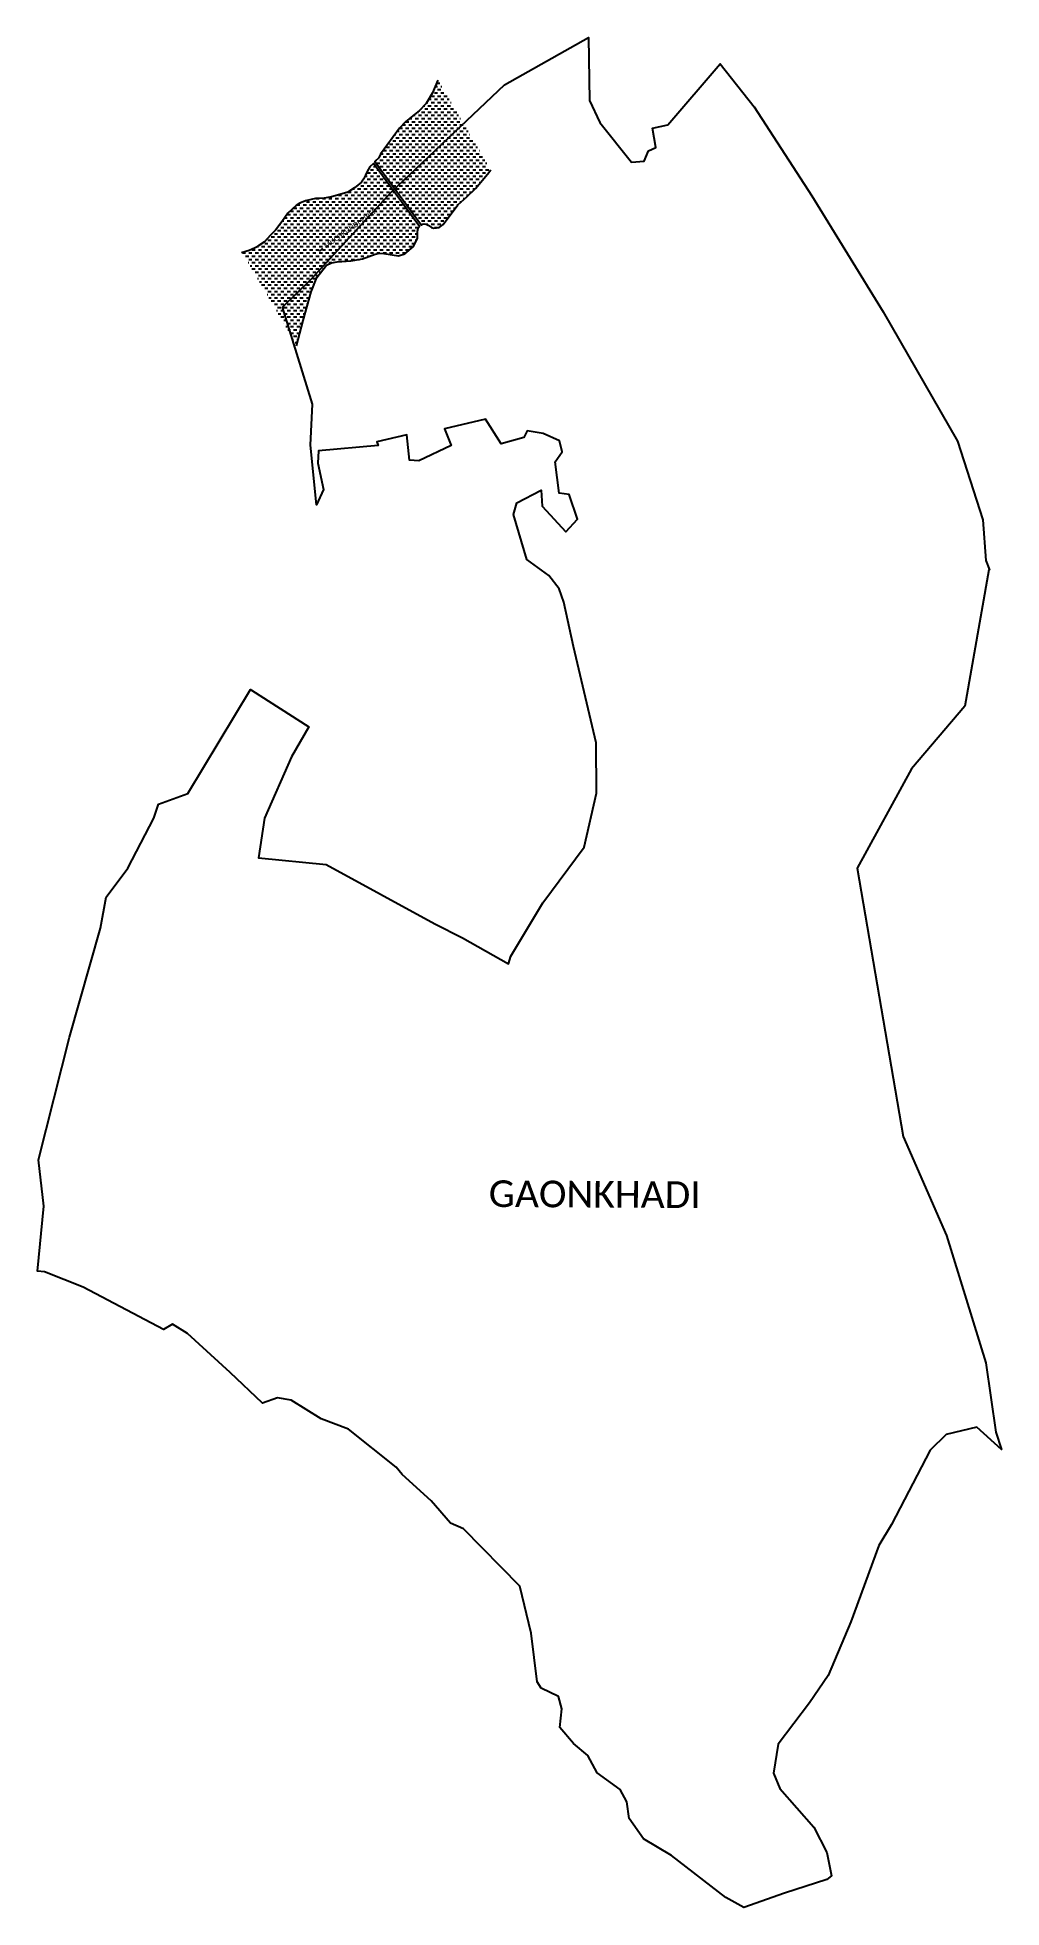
# Model space of a CAD drawing. Header units: metres. Extents: x 319662 to 323428, y 1852503 to 1859804.
import ezdxf

# ---------------------------------------------------------------- set-up
doc = ezdxf.new("R2010")
doc.units = ezdxf.units.M
doc.header["$MEASUREMENT"] = 0
for name, color, linetype in [('ARROW', 7, 'Continuous'), ('BUILDING', 214, 'Continuous'), ('RIVER', 4, 'Continuous'), ('RIVER TEXT', 7, 'Continuous'), ('village', 3, 'Continuous'), ('VILLAGE NAME', 250, 'Continuous')]:
    doc.layers.add(name, color=color, linetype=linetype)
doc.layers.get('BUILDING').off()
doc.styles.get("Standard").update_dxf_attribs({"font": 'simplex.shx'})

# ---------------------------------------------------------------- blocks, each defined once
blk = doc.blocks.new('SHG')
at = {"layer": 'ARROW'}
blk.add_lwpolyline([(318493.9, 1878501.8), (318506.3, 1878493)], dxfattribs=at)
blk.add_solid([(318493, 1878500.5), (318486.2, 1878507.3), (318494.8, 1878503.1)], dxfattribs=at)

msp = doc.modelspace()

# ---------------------------------------------------------------- hatches: boundary and pattern name
at = {"layer": 'RIVER'}
h = msp.add_hatch(dxfattribs=at)
h.set_pattern_fill('DASH', color=256, scale=100)
h.paths.add_polyline_path([(321226.6, 1859637.3), (321205.5, 1859587.4), (321180, 1859546), (321153.6, 1859517.1), (321127.7, 1859498.3), (321100.2, 1859474.8), (321076.7, 1859449.8), (321001.8, 1859347.9), (320994.9, 1859333.6), (320980.1, 1859319.5), (321162.4, 1859071.2), (321166.9, 1859074.9), (321172.2, 1859075.8), (321180.7, 1859075.3), (321188.2, 1859071.5), (321200.7, 1859062.1), (321210.3, 1859059), (321231.5, 1859061.6), (321247.2, 1859073.3), (321304.5, 1859149.8), (321339.2, 1859181.4), (321373.3, 1859214.3), (321419.9, 1859270.5), (321432.6, 1859286.8)])
h = msp.add_hatch(dxfattribs=at)
h.set_pattern_fill('DASH', color=256, scale=100)
h.paths.add_polyline_path([(320974.6, 1859311.8), (320960.9, 1859298.4), (320949.9, 1859280.7), (320943.4, 1859265.8), (320935.5, 1859250), (320927.7, 1859238.5), (320900.8, 1859216.1), (320874.5, 1859200.2), (320843.5, 1859190.9), (320810.6, 1859181.2), (320782.4, 1859175.8), (320747.7, 1859175.6), (320709.1, 1859166.6), (320687.6, 1859157), (320672, 1859147.6), (320640.7, 1859118.3), (320616.1, 1859084.6), (320591.7, 1859052.1), (320571.6, 1859030.4), (320548.9, 1859006), (320522.8, 1858989.5), (320512, 1858984.2), (320488.4, 1858972.8), (320462, 1858964.6), (320674.7, 1858602.6), (320700.5, 1858698.9), (320731.2, 1858810.3), (320753.7, 1858866.4), (320767.8, 1858884.8), (320790.5, 1858914.4), (320810.7, 1858923.7), (320833.4, 1858928.1), (320886, 1858932.2), (320932.1, 1858939.3), (320981.8, 1858957.6), (320999, 1858961.2), (321015.5, 1858960), (321072.5, 1858951.6), (321097.1, 1858958.8), (321129, 1858986), (321146.2, 1859018.5), (321147.1, 1859046.2), (321149.3, 1859059.4), (321152.5, 1859063.5), (321155, 1859065.7)])
h.paths.add_polyline_path([(320791.6, 1858964.2), (321004, 1859114.8), (320975.9, 1859154.3), (320763.6, 1859003.7)], flags=24)

# ---------------------------------------------------------------- linework, layer by layer
msp.add_lwpolyline([(321226.6, 1859637.3), (321205.5, 1859587.4), (321180, 1859546), (321153.6, 1859517.1), (321127.7, 1859498.3), (321100.2, 1859474.8), (321076.7, 1859449.8), (321001.8, 1859347.9), (320994.9, 1859333.6), (320980.1, 1859319.5), (321162.4, 1859071.2), (321166.9, 1859074.9), (321172.2, 1859075.8), (321180.7, 1859075.3), (321188.2, 1859071.5), (321200.7, 1859062.1), (321210.3, 1859059), (321231.5, 1859061.6), (321247.2, 1859073.3), (321304.5, 1859149.8), (321339.2, 1859181.4), (321373.3, 1859214.3), (321419.9, 1859270.5), (321432.6, 1859286.8)], dxfattribs=at)
at = {"layer": 'RIVER', "color": 4}
for points in [[(320673.8, 1858599.4), (320700.5, 1858698.9), (320731.2, 1858810.3), (320753.7, 1858866.4), (320767.8, 1858884.8), (320790.5, 1858914.4), (320810.7, 1858923.7), (320833.4, 1858928.1), (320886, 1858932.2), (320932.1, 1858939.3), (320981.8, 1858957.6), (320999, 1858961.2), (321015.5, 1858960), (321072.5, 1858951.6), (321097.1, 1858958.8), (321129, 1858986), (321146.2, 1859018.5), (321147.1, 1859046.2), (321149.3, 1859059.4), (321152.5, 1859063.5), (321155, 1859065.7), (320974.6, 1859311.8), (320960.9, 1859298.4), (320949.9, 1859280.7), (320943.4, 1859265.8), (320935.5, 1859250), (320927.7, 1859238.5), (320900.8, 1859216.1), (320874.5, 1859200.2), (320843.5, 1859190.9), (320810.6, 1859181.2), (320782.4, 1859175.8), (320747.7, 1859175.6), (320709.1, 1859166.6), (320687.6, 1859157), (320672, 1859147.6), (320640.7, 1859118.3), (320616.1, 1859084.6), (320591.7, 1859052.1), (320571.6, 1859030.4), (320548.9, 1859006), (320522.8, 1858989.5)], [(320459.1, 1858963.7), (320488.4, 1858972.8), (320512, 1858984.2), (320522.8, 1858989.5)]]:
    msp.add_lwpolyline(points, dxfattribs=at)
at = {"layer": 'village', "color": 3, "true_color": 0x00ff00}
msp.add_polyline3d([(323043.3, 1855513.1, 0), (323212.5, 1855126.9, 0), (323366.5, 1854629.7, 0), (323405.7, 1854358.9, 0), (323428.1, 1854291.9, 0), (323331.9, 1854378.7, 0), (323211, 1854349.5, 0), (323148.8, 1854288.3, 0), (322997.9, 1853999.2, 0), (322948.9, 1853916.5, 0), (322839.1, 1853619.1, 0), (322750.2, 1853408.5, 0), (322677.6, 1853301.8, 0), (322555.8, 1853140.6, 0), (322537.4, 1853027.9, 0), (322561.7, 1852967.5, 0), (322695, 1852817.3, 0), (322745.7, 1852718.2, 0), (322763.8, 1852627.5, 0), (322746, 1852612.1, 0), (322579.5, 1852558.8, 0), (322421.4, 1852503, 0), (322350.7, 1852541.8, 0), (322138.4, 1852706.7, 0), (322029.2, 1852771.3, 0), (321973.8, 1852850.2, 0), (321963.7, 1852915.7, 0), (321938.7, 1852963.4, 0), (321848.8, 1853029.7, 0), (321812.2, 1853096.9, 0), (321755.7, 1853143.7, 0), (321702.1, 1853205.8, 0), (321709.9, 1853279.1, 0), (321697.4, 1853326.5, 0), (321629.6, 1853359.2, 0), (321613.8, 1853384.6, 0), (321590.9, 1853574.6, 0), (321546.9, 1853757.9, 0), (321326.5, 1853981.5, 0), (321275.4, 1854004.2, 0), (321200.4, 1854090.4, 0), (321086.3, 1854193.9, 0), (321062.9, 1854222.7, 0), (320876.7, 1854371.2, 0), (320770, 1854410.7, 0), (320652.5, 1854483.6, 0), (320600.1, 1854493.4, 0), (320541.3, 1854471.9, 0), (320415.1, 1854592.1, 0), (320248.2, 1854743.6, 0), (320189.7, 1854780.3, 0), (320154.9, 1854760.1, 0), (319840.5, 1854925, 0), (319689.8, 1854984.6, 0), (319661.8, 1854987, 0), (319686.8, 1855241.1, 0), (319665.7, 1855422.2, 0), (319787.2, 1855900.7, 0), (319908.5, 1856327.2, 0), (319930.6, 1856447.3, 0), (320014.9, 1856561.3, 0), (320117.2, 1856755.4, 0), (320134.9, 1856810.6, 0), (320248.9, 1856852, 0), (320494.7, 1857258.7, 0), (320498.5, 1857256.2, 0), (320721.7, 1857112.6, 0), (320654.9, 1856995.8, 0), (320548.8, 1856756, 0), (320524.9, 1856601.6, 0), (320789.7, 1856574.8, 0), (321214.3, 1856343.9, 0), (321322.2, 1856289.2, 0), (321501.8, 1856187.2, 0), (321510.6, 1856216.7, 0), (321635.5, 1856426.1, 0), (321798, 1856643, 0), (321845.6, 1856853, 0), (321844.6, 1857050.3, 0), (321755.5, 1857426.5, 0), (321718.5, 1857599.7, 0), (321700.5, 1857651.5, 0), (321659.2, 1857703.2, 0), (321573, 1857766.1, 0), (321522, 1857941, 0), (321535, 1857987.5, 0), (321629.4, 1858036.1, 0), (321633.3, 1857973.5, 0), (321725.8, 1857873.3, 0), (321771.2, 1857923, 0), (321739.5, 1858020, 0), (321699.4, 1858025.3, 0), (321684.8, 1858146.8, 0), (321711.8, 1858185.9, 0), (321701.4, 1858229.2, 0), (321637.9, 1858257.6, 0), (321575, 1858268.4, 0), (321561.7, 1858241.8, 0), (321473, 1858216.8, 0), (321412.6, 1858313.7, 0), (321252.4, 1858276.4, 0), (321278, 1858210.7, 0), (321152.4, 1858151.5, 0), (321115.6, 1858153.1, 0), (321104.8, 1858252.2, 0), (320988, 1858225.3, 0), (320992.4, 1858210.9, 0), (320760.3, 1858189.4, 0), (320757.9, 1858141.3, 0), (320780, 1858039.1, 0), (320751.7, 1857979.1, 0), (320728.6, 1858212.4, 0), (320735.9, 1858372.8, 0), (320618.9, 1858750.7, 0), (320731.3, 1858860.4, 0), (321045.7, 1859202.1, 0), (321116.5, 1859269, 0), (321486.5, 1859619, 0), (321814.1, 1859804, 0), (321818.7, 1859557.8, 0), (321859.2, 1859472.2, 0), (321983.1, 1859316.4, 0), (322031.9, 1859321.3, 0), (322048.7, 1859361.8, 0), (322078, 1859373.6, 0), (322064.3, 1859450.2, 0), (322124.2, 1859462.2, 0), (322328.9, 1859701.4, 0), (322461.2, 1859532.7, 0), (322686.6, 1859185.4, 0), (322966, 1858732.7, 0), (323256.4, 1858227.2, 0), (323354.5, 1857921, 0), (323366.5, 1857762.3, 0), (323380.9, 1857725.7, 0), (323378.3, 1857725.7, 0), (323284.6, 1857193, 0), (323076, 1856948.2, 0), (322864.2, 1856561.2, 0)], close=True, dxfattribs=at)

# ---------------------------------------------------------------- block references
at = {"rotation": 76.56990589540351}
msp.add_blockref('SHG', (2073925.2, 1112888.3), dxfattribs=at)
at = {"layer": 'BUILDING', "rotation": 76.56990589540351}
msp.add_blockref('SHG', (2073925.2, 1112888.3), dxfattribs=at)

# ---------------------------------------------------------------- texts
at = {"layer": 'RIVER TEXT', "insert": (320746.1, 1858973.1), "char_height": 20, "attachment_point": 1, "rotation": 35.35607}
msp.add_mtext_dynamic_manual_height_columns('\\pxqc;{\\fCalibri|b0|i0|c0|p34;MUCHKUNDI RIVER }', width=325.832, gutter_width=1, heights=[0], dxfattribs=at)
at = {"layer": 'VILLAGE NAME', "insert": (321425.2, 1855342.3), "char_height": 104.042, "attachment_point": 1, "rotation": 359.67619}
msp.add_mtext_dynamic_manual_height_columns('{\\fCalibri|b0|i0|c0|p34;GAONKHADI}', width=1335.183, gutter_width=520.2, heights=[0], dxfattribs=at)

doc.saveas('drawing.dxf')
